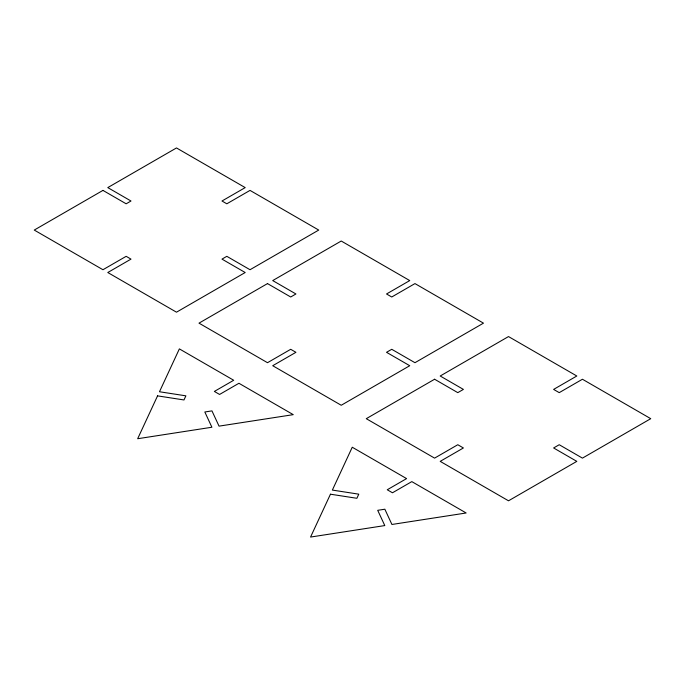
<?xml version="1.0" encoding="UTF-8"?>
<svg xmlns="http://www.w3.org/2000/svg" width="685" height="685" viewBox="0 0 685 685"><rect width="100%" height="100%" fill="white"/><g stroke="black" fill="none" stroke-linecap="round" stroke-linejoin="round"><path stroke-width="1.03" d="M157.559 395.87L137.668 438.725L211.905 427.243L204.824 411.985L211.956 410.88L219.037 426.138L293.266 414.656L238.928 383.275L219.585 394.449L214.362 391.435L233.705 380.261L179.367 348.888L159.477 391.751L185.892 395.836L183.982 399.954L157.559 395.87M330.453 494.202L310.562 537.057L384.79 525.575L377.709 510.316L384.85 509.212L391.923 524.47L466.16 512.988L411.813 481.615L392.471 492.78L387.248 489.766L406.59 478.601L352.253 447.228L332.362 490.083L358.786 494.168L356.876 498.286L330.453 494.202M102.955 190.396L34.25 230.066L102.955 269.727L126.16 256.327L130.998 259.118L107.785 272.519L176.49 312.189L245.196 272.519L221.983 259.118L226.821 256.327L250.025 269.727L318.731 230.066L250.025 190.396L226.821 203.796L221.983 201.005L245.196 187.604L176.49 147.943L107.785 187.604L130.998 201.005L126.16 203.796L102.955 190.396M267.501 283.59L198.993 323.149L267.501 362.699L290.705 349.299L295.929 352.313L272.724 365.713L341.233 405.263L409.741 365.713L386.528 352.313L391.751 349.299L414.964 362.699L483.473 323.149L414.964 283.59L391.751 296.99L386.528 293.976L409.741 280.576L341.233 241.026L272.724 280.576L295.929 293.976L290.705 296.99L267.501 283.59M434.59 379.242L366.269 418.681L434.59 458.128L457.794 444.728L463.403 447.964L440.198 461.365L508.51 500.803L576.821 461.365L553.617 447.964L559.225 444.728L582.438 458.128L650.75 418.681L582.438 379.242L559.225 392.642L553.617 389.405L576.821 376.005L508.51 336.566L440.198 376.005L463.403 389.405L457.794 392.642L434.59 379.242"/></g></svg>
